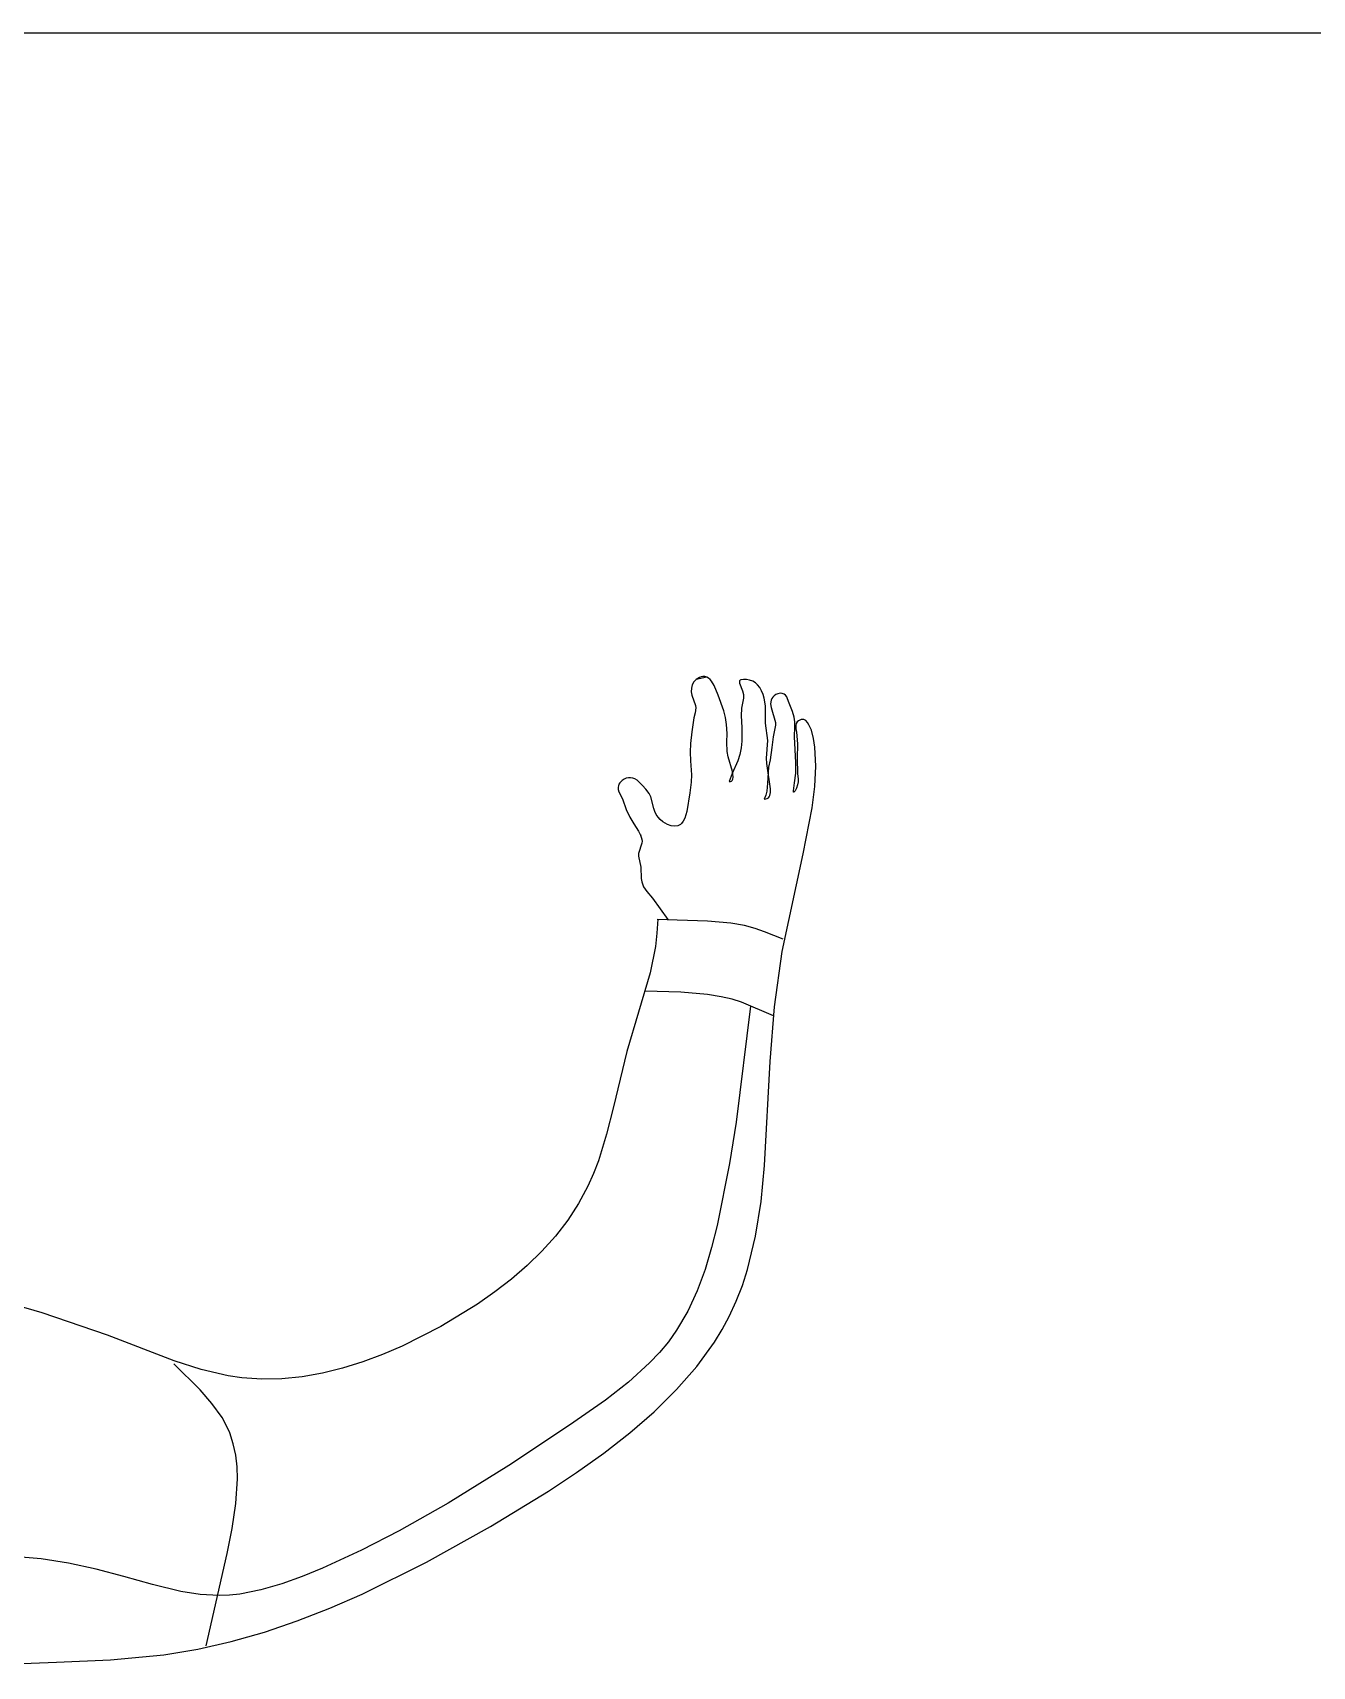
# Model space of a CAD drawing. Header units: metres. Extents: x 151 to 270, y 180 to 223.
# Drawn here: x 175.503 to 175.991, y 203.481 to 204.104 of the extents above; entities that cross this region are included whole.
import ezdxf

# ---------------------------------------------------------------- set-up
doc = ezdxf.new("R2010")
doc.units = ezdxf.units.M
doc.layers.add('1-AREA DE PRODUCCION', color=7, linetype='Continuous')

msp = doc.modelspace()

# ---------------------------------------------------------------- linework, layer by layer
at = {"layer": '1-AREA DE PRODUCCION', "color": 0}
msp.add_line((174.64007, 204.10371), (176.24007, 204.10371), dxfattribs=at)
at = {"layer": '1-AREA DE PRODUCCION', "color": 0, "lineweight": -2}
for p, q in [((175.75632, 203.85734), (175.75547, 203.85639)), ((175.75632, 203.85734), (175.75547, 203.85639)), ((175.7604, 203.85825), (175.75631, 203.85734)), ((175.7604, 203.85825), (175.75631, 203.85734)), ((175.75692, 203.85776), (175.75632, 203.85734)), ((175.75692, 203.85776), (175.75632, 203.85734)), ((175.75757, 203.85809), (175.75692, 203.85776)), ((175.75757, 203.85809), (175.75692, 203.85776)), ((175.75825, 203.85832), (175.75757, 203.85809)), ((175.75825, 203.85832), (175.75757, 203.85809)), ((175.75894, 203.85843), (175.75825, 203.85832)), ((175.75894, 203.85843), (175.75825, 203.85832)), ((175.75961, 203.85843), (175.75894, 203.85843)), ((175.75961, 203.85843), (175.75894, 203.85843)), ((175.76038, 203.85824), (175.75961, 203.85843)), ((175.76038, 203.85824), (175.75961, 203.85843)), ((175.76106, 203.85788), (175.76038, 203.85824)), ((175.76106, 203.85788), (175.76038, 203.85824)), ((175.76169, 203.85735), (175.76106, 203.85788)), ((175.76169, 203.85735), (175.76106, 203.85788)), ((175.76225, 203.85669), (175.76169, 203.85735)), ((175.76225, 203.85669), (175.76169, 203.85735)), ((175.7734, 203.85722), (175.77308, 203.85703)), ((175.7734, 203.85722), (175.77308, 203.85703)), ((175.77433, 203.85739), (175.7734, 203.85722)), ((175.77433, 203.85739), (175.7734, 203.85722)), ((175.77549, 203.85734), (175.77433, 203.85739)), ((175.77549, 203.85734), (175.77433, 203.85739)), ((175.77673, 203.85708), (175.77549, 203.85734)), ((175.77673, 203.85708), (175.77549, 203.85734)), ((175.77789, 203.85667), (175.77673, 203.85708)), ((175.77789, 203.85667), (175.77673, 203.85708)), ((175.75456, 203.85399), (175.75449, 203.85268)), ((175.75456, 203.85399), (175.75449, 203.85268)), ((175.75449, 203.85268), (175.75468, 203.8514)), ((175.75449, 203.85268), (175.75468, 203.8514)), ((175.75488, 203.85525), (175.75456, 203.85399)), ((175.75488, 203.85525), (175.75456, 203.85399)), ((175.75468, 203.8514), (175.75611, 203.84741)), ((175.75468, 203.8514), (175.75611, 203.84741)), ((175.75547, 203.85639), (175.75488, 203.85525)), ((175.75547, 203.85639), (175.75488, 203.85525)), ((175.76321, 203.85509), (175.76225, 203.85669)), ((175.76321, 203.85509), (175.76225, 203.85669)), ((175.76473, 203.8514), (175.76321, 203.85509)), ((175.76473, 203.8514), (175.76321, 203.85509)), ((175.76686, 203.84538), (175.76473, 203.8514)), ((175.76686, 203.84538), (175.76473, 203.8514)), ((175.77287, 203.85678), (175.7728, 203.85652)), ((175.77287, 203.85678), (175.7728, 203.85652)), ((175.7728, 203.85652), (175.77287, 203.85589)), ((175.7728, 203.85652), (175.77287, 203.85589)), ((175.77296, 203.85691), (175.77287, 203.85678)), ((175.77296, 203.85691), (175.77287, 203.85678)), ((175.77287, 203.85589), (175.77405, 203.853)), ((175.77287, 203.85589), (175.77405, 203.853)), ((175.77308, 203.85703), (175.77296, 203.85691)), ((175.77308, 203.85703), (175.77296, 203.85691)), ((175.77405, 203.853), (175.77434, 203.85159)), ((175.77405, 203.853), (175.77434, 203.85159)), ((175.77434, 203.85159), (175.77434, 203.85025)), ((175.77434, 203.85159), (175.77434, 203.85025)), ((175.77892, 203.85607), (175.77789, 203.85667)), ((175.77892, 203.85607), (175.77789, 203.85667)), ((175.77975, 203.85536), (175.77892, 203.85607)), ((175.77975, 203.85536), (175.77892, 203.85607)), ((175.7806, 203.85423), (175.77975, 203.85536)), ((175.7806, 203.85423), (175.77975, 203.85536)), ((175.78129, 203.85298), (175.7806, 203.85423)), ((175.78129, 203.85298), (175.7806, 203.85423)), ((175.78184, 203.85163), (175.78129, 203.85298)), ((175.78184, 203.85163), (175.78129, 203.85298)), ((175.78225, 203.85021), (175.78184, 203.85163)), ((175.78225, 203.85021), (175.78184, 203.85163)), ((175.78605, 203.85117), (175.78557, 203.85067)), ((175.78605, 203.85117), (175.78557, 203.85067)), ((175.78674, 203.85162), (175.78605, 203.85117)), ((175.78674, 203.85162), (175.78605, 203.85117)), ((175.78752, 203.85193), (175.78674, 203.85162)), ((175.78752, 203.85193), (175.78674, 203.85162)), ((175.78835, 203.85208), (175.78752, 203.85193)), ((175.78835, 203.85208), (175.78752, 203.85193)), ((175.78913, 203.85204), (175.78835, 203.85208)), ((175.78913, 203.85204), (175.78835, 203.85208)), ((175.78983, 203.85181), (175.78913, 203.85204)), ((175.78983, 203.85181), (175.78913, 203.85204)), ((175.79041, 203.85136), (175.78983, 203.85181)), ((175.79041, 203.85136), (175.78983, 203.85181)), ((175.79085, 203.85074), (175.79041, 203.85136)), ((175.79085, 203.85074), (175.79041, 203.85136)), ((175.75595, 203.84464), (175.75551, 203.84274)), ((175.75595, 203.84464), (175.75551, 203.84274)), ((175.75618, 203.84651), (175.75595, 203.84464)), ((175.75618, 203.84651), (175.75595, 203.84464)), ((175.75611, 203.84741), (175.75618, 203.84651)), ((175.75611, 203.84741), (175.75618, 203.84651)), ((175.7675, 203.84281), (175.76686, 203.84538)), ((175.7675, 203.84281), (175.76686, 203.84538)), ((175.77366, 203.8464), (175.77349, 203.84349)), ((175.77366, 203.8464), (175.77349, 203.84349)), ((175.77434, 203.85025), (175.77366, 203.8464)), ((175.77434, 203.85025), (175.77366, 203.8464)), ((175.78271, 203.84728), (175.78225, 203.85021)), ((175.78271, 203.84728), (175.78225, 203.85021)), ((175.78282, 203.84065), (175.78271, 203.84728)), ((175.78282, 203.84065), (175.78271, 203.84728)), ((175.78495, 203.84945), (175.78473, 203.84809)), ((175.78495, 203.84945), (175.78473, 203.84809)), ((175.78473, 203.84809), (175.78488, 203.84663)), ((175.78473, 203.84809), (175.78488, 203.84663)), ((175.78488, 203.84663), (175.78659, 203.841)), ((175.78488, 203.84663), (175.78659, 203.841)), ((175.7852, 203.85008), (175.78495, 203.84945)), ((175.7852, 203.85008), (175.78495, 203.84945)), ((175.78557, 203.85067), (175.7852, 203.85008)), ((175.78557, 203.85067), (175.7852, 203.85008)), ((175.79119, 203.85001), (175.79085, 203.85074)), ((175.79119, 203.85001), (175.79085, 203.85074)), ((175.79177, 203.84838), (175.79119, 203.85001)), ((175.79177, 203.84838), (175.79119, 203.85001)), ((175.79303, 203.8451), (175.79177, 203.84838)), ((175.79303, 203.8451), (175.79177, 203.84838)), ((175.79366, 203.84301), (175.79303, 203.8451)), ((175.79366, 203.84301), (175.79303, 203.8451)), ((175.75551, 203.84274), (175.75465, 203.83744)), ((175.75551, 203.84274), (175.75465, 203.83744)), ((175.76795, 203.84015), (175.7675, 203.84281)), ((175.76795, 203.84015), (175.7675, 203.84281)), ((175.76818, 203.83671), (175.76795, 203.84015)), ((175.76818, 203.83671), (175.76795, 203.84015)), ((175.77349, 203.84349), (175.77375, 203.83904)), ((175.77349, 203.84349), (175.77375, 203.83904)), ((175.77375, 203.83904), (175.77375, 203.83387)), ((175.77375, 203.83904), (175.77375, 203.83387)), ((175.78368, 203.83415), (175.78282, 203.84065)), ((175.78368, 203.83415), (175.78282, 203.84065)), ((175.78661, 203.83991), (175.78572, 203.83547)), ((175.78661, 203.83991), (175.78572, 203.83547)), ((175.78659, 203.841), (175.78661, 203.83991)), ((175.78659, 203.841), (175.78661, 203.83991)), ((175.79389, 203.84122), (175.79366, 203.84301)), ((175.79389, 203.84122), (175.79366, 203.84301)), ((175.79376, 203.83552), (175.79391, 203.83937)), ((175.79376, 203.83552), (175.79391, 203.83937)), ((175.79391, 203.83937), (175.79389, 203.84122)), ((175.79391, 203.83937), (175.79389, 203.84122)), ((175.79447, 203.84061), (175.7943, 203.83984)), ((175.79447, 203.84061), (175.7943, 203.83984)), ((175.7943, 203.83984), (175.79434, 203.83855)), ((175.7943, 203.83984), (175.79434, 203.83855)), ((175.79434, 203.83855), (175.79454, 203.83723)), ((175.79434, 203.83855), (175.79454, 203.83723)), ((175.79488, 203.84126), (175.79447, 203.84061)), ((175.79488, 203.84126), (175.79447, 203.84061)), ((175.79529, 203.8416), (175.79488, 203.84126)), ((175.79529, 203.8416), (175.79488, 203.84126)), ((175.79579, 203.84187), (175.79529, 203.8416)), ((175.79579, 203.84187), (175.79529, 203.8416)), ((175.79633, 203.84204), (175.79579, 203.84187)), ((175.79633, 203.84204), (175.79579, 203.84187)), ((175.79688, 203.84211), (175.79633, 203.84204)), ((175.79688, 203.84211), (175.79633, 203.84204)), ((175.79741, 203.84206), (175.79688, 203.84211)), ((175.79741, 203.84206), (175.79688, 203.84211)), ((175.79783, 203.84191), (175.79741, 203.84206)), ((175.79783, 203.84191), (175.79741, 203.84206)), ((175.79819, 203.84166), (175.79783, 203.84191)), ((175.79819, 203.84166), (175.79783, 203.84191)), ((175.79881, 203.84094), (175.79819, 203.84166)), ((175.79881, 203.84094), (175.79819, 203.84166)), ((175.7993, 203.84003), (175.79881, 203.84094)), ((175.7993, 203.84003), (175.79881, 203.84094)), ((175.80024, 203.83809), (175.7993, 203.84003)), ((175.80024, 203.83809), (175.7993, 203.84003)), ((175.75421, 203.83302), (175.75406, 203.82969)), ((175.75421, 203.83302), (175.75406, 203.82969)), ((175.75465, 203.83744), (175.75421, 203.83302)), ((175.75465, 203.83744), (175.75421, 203.83302)), ((175.76802, 203.83346), (175.76818, 203.83671)), ((175.76802, 203.83346), (175.76818, 203.83671)), ((175.76811, 203.82994), (175.76802, 203.83346)), ((175.76811, 203.82994), (175.76802, 203.83346)), ((175.77375, 203.83387), (175.77347, 203.83131)), ((175.77375, 203.83387), (175.77347, 203.83131)), ((175.78318, 203.82734), (175.78368, 203.83415)), ((175.78318, 203.82734), (175.78368, 203.83415)), ((175.78572, 203.83547), (175.78513, 203.83145)), ((175.78572, 203.83547), (175.78513, 203.83145)), ((175.79429, 203.82571), (175.79376, 203.83552)), ((175.79429, 203.82571), (175.79376, 203.83552)), ((175.79454, 203.83723), (175.79495, 203.83283)), ((175.79454, 203.83723), (175.79495, 203.83283)), ((175.79495, 203.83283), (175.79483, 203.82729)), ((175.79495, 203.83283), (175.79483, 203.82729)), ((175.80102, 203.83488), (175.80024, 203.83809)), ((175.80102, 203.83488), (175.80024, 203.83809)), ((175.80157, 203.83152), (175.80102, 203.83488)), ((175.80157, 203.83152), (175.80102, 203.83488)), ((175.75406, 203.82969), (175.75414, 203.82635)), ((175.75406, 203.82969), (175.75414, 203.82635)), ((175.75414, 203.82635), (175.75455, 203.82101)), ((175.75414, 203.82635), (175.75455, 203.82101)), ((175.76849, 203.82785), (175.76811, 203.82994)), ((175.76849, 203.82785), (175.76811, 203.82994)), ((175.77014, 203.82224), (175.76849, 203.82785)), ((175.77014, 203.82224), (175.76849, 203.82785)), ((175.77222, 203.82639), (175.77011, 203.82155)), ((175.77222, 203.82639), (175.77011, 203.82155)), ((175.77298, 203.82881), (175.77222, 203.82639)), ((175.77298, 203.82881), (175.77222, 203.82639)), ((175.77347, 203.83131), (175.77298, 203.82881)), ((175.77347, 203.83131), (175.77298, 203.82881)), ((175.78324, 203.82531), (175.78318, 203.82734)), ((175.78324, 203.82531), (175.78318, 203.82734)), ((175.78453, 203.82678), (175.78397, 203.82392)), ((175.78453, 203.82678), (175.78397, 203.82392)), ((175.78513, 203.83145), (175.78453, 203.82678)), ((175.78513, 203.83145), (175.78453, 203.82678)), ((175.79483, 203.82729), (175.79496, 203.82152)), ((175.79483, 203.82729), (175.79496, 203.82152)), ((175.80196, 203.82433), (175.80157, 203.83152)), ((175.80196, 203.82433), (175.80157, 203.83152)), ((175.73052, 203.81988), (175.72968, 203.81971)), ((175.73052, 203.81988), (175.72968, 203.81971)), ((175.73136, 203.8199), (175.73052, 203.81988)), ((175.73136, 203.8199), (175.73052, 203.81988)), ((175.73218, 203.81976), (175.73136, 203.8199)), ((175.73218, 203.81976), (175.73136, 203.8199)), ((175.73303, 203.81944), (175.73218, 203.81976)), ((175.73303, 203.81944), (175.73218, 203.81976)), ((175.75455, 203.82101), (175.7544, 203.81826)), ((175.75455, 203.82101), (175.7544, 203.81826)), ((175.77011, 203.82155), (175.76898, 203.81849)), ((175.77011, 203.82155), (175.76898, 203.81849)), ((175.77046, 203.82016), (175.77014, 203.82224)), ((175.77046, 203.82016), (175.77014, 203.82224)), ((175.77035, 203.81938), (175.77046, 203.82016)), ((175.77035, 203.81938), (175.77046, 203.82016)), ((175.78471, 203.81567), (175.78324, 203.82531)), ((175.78471, 203.81567), (175.78324, 203.82531)), ((175.78397, 203.82392), (175.78356, 203.81781)), ((175.78397, 203.82392), (175.78356, 203.81781)), ((175.79388, 203.81794), (175.79436, 203.82162)), ((175.79388, 203.81794), (175.79436, 203.82162)), ((175.79436, 203.82162), (175.79429, 203.82571)), ((175.79436, 203.82162), (175.79429, 203.82571)), ((175.79496, 203.82152), (175.79519, 203.8194)), ((175.79496, 203.82152), (175.79519, 203.8194)), ((175.80157, 203.81661), (175.80196, 203.82433)), ((175.80157, 203.81661), (175.80196, 203.82433)), ((175.7267, 203.81687), (175.72659, 203.81628)), ((175.7267, 203.81687), (175.72659, 203.81628)), ((175.72659, 203.81628), (175.72664, 203.81539)), ((175.72659, 203.81628), (175.72664, 203.81539)), ((175.72664, 203.81539), (175.72691, 203.8145)), ((175.72664, 203.81539), (175.72691, 203.8145)), ((175.72693, 203.81744), (175.7267, 203.81687)), ((175.72693, 203.81744), (175.7267, 203.81687)), ((175.72691, 203.8145), (175.72826, 203.81185)), ((175.72691, 203.8145), (175.72826, 203.81185)), ((175.72726, 203.81798), (175.72693, 203.81744)), ((175.72726, 203.81798), (175.72693, 203.81744)), ((175.72814, 203.81892), (175.72726, 203.81798)), ((175.72814, 203.81892), (175.72726, 203.81798)), ((175.72888, 203.81938), (175.72814, 203.81892)), ((175.72888, 203.81938), (175.72814, 203.81892)), ((175.72968, 203.81971), (175.72888, 203.81938)), ((175.72968, 203.81971), (175.72888, 203.81938)), ((175.73383, 203.81896), (175.73303, 203.81944)), ((175.73383, 203.81896), (175.73303, 203.81944)), ((175.73455, 203.81837), (175.73383, 203.81896)), ((175.73455, 203.81837), (175.73383, 203.81896)), ((175.73589, 203.81702), (175.73455, 203.81837)), ((175.73589, 203.81702), (175.73455, 203.81837)), ((175.73711, 203.81562), (175.73589, 203.81702)), ((175.73711, 203.81562), (175.73589, 203.81702)), ((175.73839, 203.81393), (175.73711, 203.81562)), ((175.73839, 203.81393), (175.73711, 203.81562)), ((175.73906, 203.8127), (175.73839, 203.81393)), ((175.73906, 203.8127), (175.73839, 203.81393)), ((175.75388, 203.81418), (175.75274, 203.80708)), ((175.75388, 203.81418), (175.75274, 203.80708)), ((175.7544, 203.81826), (175.75388, 203.81418)), ((175.7544, 203.81826), (175.75388, 203.81418)), ((175.76898, 203.81849), (175.7694, 203.81852)), ((175.76898, 203.81849), (175.7694, 203.81852)), ((175.7694, 203.81852), (175.76975, 203.81863)), ((175.7694, 203.81852), (175.76975, 203.81863)), ((175.76975, 203.81863), (175.77002, 203.81882)), ((175.76975, 203.81863), (175.77002, 203.81882)), ((175.77002, 203.81882), (175.77022, 203.81907)), ((175.77002, 203.81882), (175.77022, 203.81907)), ((175.77022, 203.81907), (175.77035, 203.81938)), ((175.77022, 203.81907), (175.77035, 203.81938)), ((175.78322, 203.81477), (175.78287, 203.81328)), ((175.78322, 203.81477), (175.78287, 203.81328)), ((175.78356, 203.81781), (175.78322, 203.81477)), ((175.78356, 203.81781), (175.78322, 203.81477)), ((175.78443, 203.81311), (175.78469, 203.81425)), ((175.78443, 203.81311), (175.78469, 203.81425)), ((175.78469, 203.81425), (175.78471, 203.81567)), ((175.78469, 203.81425), (175.78471, 203.81567)), ((175.79338, 203.81499), (175.79388, 203.81794)), ((175.79338, 203.81499), (175.79388, 203.81794)), ((175.7934, 203.8145), (175.79338, 203.81499)), ((175.7934, 203.8145), (175.79338, 203.81499)), ((175.79343, 203.81444), (175.7934, 203.8145)), ((175.79343, 203.81444), (175.7934, 203.8145)), ((175.79345, 203.81442), (175.79343, 203.81444)), ((175.79345, 203.81442), (175.79343, 203.81444)), ((175.79347, 203.8144), (175.79345, 203.81442)), ((175.79347, 203.8144), (175.79345, 203.81442)), ((175.79349, 203.8144), (175.79347, 203.8144)), ((175.79349, 203.8144), (175.79347, 203.8144)), ((175.79352, 203.8144), (175.79349, 203.8144)), ((175.79352, 203.8144), (175.79349, 203.8144)), ((175.79355, 203.81441), (175.79352, 203.8144)), ((175.79355, 203.81441), (175.79352, 203.8144)), ((175.79404, 203.81498), (175.79355, 203.81441)), ((175.79404, 203.81498), (175.79355, 203.81441)), ((175.79459, 203.81598), (175.79404, 203.81498)), ((175.79459, 203.81598), (175.79404, 203.81498)), ((175.79502, 203.81718), (175.79459, 203.81598)), ((175.79502, 203.81718), (175.79459, 203.81598)), ((175.79519, 203.81831), (175.79502, 203.81718)), ((175.79519, 203.81831), (175.79502, 203.81718)), ((175.79519, 203.8194), (175.79519, 203.81831)), ((175.79519, 203.8194), (175.79519, 203.81831)), ((175.80054, 203.80842), (175.80157, 203.81661)), ((175.80054, 203.80842), (175.80157, 203.81661)), ((175.72826, 203.81185), (175.72967, 203.80779)), ((175.72826, 203.81185), (175.72967, 203.80779)), ((175.72967, 203.80779), (175.7311, 203.80488)), ((175.72967, 203.80779), (175.7311, 203.80488)), ((175.74022, 203.80822), (175.73906, 203.8127)), ((175.74022, 203.80822), (175.73906, 203.8127)), ((175.74061, 203.80705), (175.74022, 203.80822)), ((175.74061, 203.80705), (175.74022, 203.80822)), ((175.78287, 203.81328), (175.78232, 203.81181)), ((175.78287, 203.81328), (175.78232, 203.81181)), ((175.78232, 203.81181), (175.78294, 203.81185)), ((175.78232, 203.81181), (175.78294, 203.81185)), ((175.78294, 203.81185), (175.78346, 203.81202)), ((175.78294, 203.81185), (175.78346, 203.81202)), ((175.78346, 203.81202), (175.78387, 203.81228)), ((175.78346, 203.81202), (175.78387, 203.81228)), ((175.78387, 203.81228), (175.78419, 203.81265)), ((175.78387, 203.81228), (175.78419, 203.81265)), ((175.78419, 203.81265), (175.78443, 203.81311)), ((175.78419, 203.81265), (175.78443, 203.81311)), ((175.79714, 203.79095), (175.80054, 203.80842)), ((175.79714, 203.79095), (175.80054, 203.80842)), ((175.7311, 203.80488), (175.73257, 203.80239)), ((175.7311, 203.80488), (175.73257, 203.80239)), ((175.73257, 203.80239), (175.73442, 203.79953)), ((175.73257, 203.80239), (175.73442, 203.79953)), ((175.74114, 203.80594), (175.74061, 203.80705)), ((175.74114, 203.80594), (175.74061, 203.80705)), ((175.74181, 203.8049), (175.74114, 203.80594)), ((175.74181, 203.8049), (175.74114, 203.80594)), ((175.74263, 203.80395), (175.74181, 203.8049)), ((175.74263, 203.80395), (175.74181, 203.8049)), ((175.74362, 203.8031), (175.74263, 203.80395)), ((175.74362, 203.8031), (175.74263, 203.80395)), ((175.74547, 203.80206), (175.74362, 203.8031)), ((175.74547, 203.80206), (175.74362, 203.8031)), ((175.7468, 203.80162), (175.74547, 203.80206)), ((175.7468, 203.80162), (175.74547, 203.80206)), ((175.74812, 203.80145), (175.7468, 203.80162)), ((175.74812, 203.80145), (175.7468, 203.80162)), ((175.74932, 203.8016), (175.74812, 203.80145)), ((175.74932, 203.8016), (175.74812, 203.80145)), ((175.74986, 203.80181), (175.74932, 203.8016)), ((175.74986, 203.80181), (175.74932, 203.8016)), ((175.75032, 203.8021), (175.74986, 203.80181)), ((175.75032, 203.8021), (175.74986, 203.80181)), ((175.75073, 203.80247), (175.75032, 203.8021)), ((175.75073, 203.80247), (175.75032, 203.8021)), ((175.75143, 203.80342), (175.75073, 203.80247)), ((175.75143, 203.80342), (175.75073, 203.80247)), ((175.75197, 203.80455), (175.75143, 203.80342)), ((175.75197, 203.80455), (175.75143, 203.80342)), ((175.75274, 203.80708), (175.75197, 203.80455)), ((175.75274, 203.80708), (175.75197, 203.80455)), ((175.73567, 203.79506), (175.73433, 203.79106)), ((175.73567, 203.79506), (175.73433, 203.79106)), ((175.73442, 203.79953), (175.73519, 203.79805)), ((175.73442, 203.79953), (175.73519, 203.79805)), ((175.73507, 203.79834), (175.73567, 203.79616)), ((175.73507, 203.79834), (175.73567, 203.79616)), ((175.73519, 203.79805), (175.73565, 203.79656)), ((175.73519, 203.79805), (175.73565, 203.79656)), ((175.73565, 203.79656), (175.73573, 203.79581)), ((175.73565, 203.79656), (175.73573, 203.79581)), ((175.73573, 203.79581), (175.73567, 203.79506)), ((175.73573, 203.79581), (175.73567, 203.79506)), ((175.73433, 203.79106), (175.73431, 203.79005)), ((175.73433, 203.79106), (175.73431, 203.79005)), ((175.73431, 203.79005), (175.73522, 203.78592)), ((175.73431, 203.79005), (175.73522, 203.78592)), ((175.78907, 203.75374), (175.79714, 203.79095)), ((175.78907, 203.75374), (175.79714, 203.79095)), ((175.73522, 203.78592), (175.73538, 203.78153)), ((175.73522, 203.78592), (175.73538, 203.78153)), ((175.73538, 203.78153), (175.73561, 203.78021)), ((175.73538, 203.78153), (175.73561, 203.78021)), ((175.73561, 203.78021), (175.73632, 203.77833)), ((175.73561, 203.78021), (175.73632, 203.77833)), ((175.73632, 203.77833), (175.73755, 203.77653)), ((175.73632, 203.77833), (175.73755, 203.77653)), ((175.73755, 203.77653), (175.73974, 203.77409)), ((175.73755, 203.77653), (175.73974, 203.77409)), ((175.73974, 203.77409), (175.74561, 203.76595)), ((175.73974, 203.77409), (175.74561, 203.76595)), ((175.74169, 203.76599), (175.74141, 203.76078)), ((175.74169, 203.76599), (175.74141, 203.76078)), ((175.76067, 203.76535), (175.74153, 203.76586)), ((175.76067, 203.76535), (175.74153, 203.76586)), ((175.76953, 203.76452), (175.76067, 203.76535)), ((175.76953, 203.76452), (175.76067, 203.76535)), ((175.77473, 203.76362), (175.76953, 203.76452)), ((175.77473, 203.76362), (175.76953, 203.76452)), ((175.74141, 203.76078), (175.74079, 203.75565)), ((175.74141, 203.76078), (175.74079, 203.75565)), ((175.77887, 203.76251), (175.77473, 203.76362)), ((175.77887, 203.76251), (175.77473, 203.76362)), ((175.78242, 203.76124), (175.77887, 203.76251)), ((175.78242, 203.76124), (175.77887, 203.76251)), ((175.78946, 203.75841), (175.78242, 203.76124)), ((175.78946, 203.75841), (175.78242, 203.76124)), ((175.74079, 203.75565), (175.73876, 203.74555)), ((175.74079, 203.75565), (175.73876, 203.74555)), ((175.7862, 203.7326), (175.78907, 203.75374)), ((175.7862, 203.7326), (175.78907, 203.75374)), ((175.73876, 203.74555), (175.72992, 203.7156)), ((175.73876, 203.74555), (175.72992, 203.7156)), ((175.75055, 203.73823), (175.73689, 203.73868)), ((175.75055, 203.73823), (175.73689, 203.73868)), ((175.76067, 203.73734), (175.75055, 203.73823)), ((175.76067, 203.73734), (175.75055, 203.73823)), ((175.76586, 203.73653), (175.76067, 203.73734)), ((175.76586, 203.73653), (175.76067, 203.73734)), ((175.77011, 203.73556), (175.76586, 203.73653)), ((175.77011, 203.73556), (175.76586, 203.73653)), ((175.77364, 203.73447), (175.77011, 203.73556)), ((175.77364, 203.73447), (175.77011, 203.73556)), ((175.77706, 203.73297), (175.77156, 203.68872)), ((175.77706, 203.73297), (175.77156, 203.68872)), ((175.78585, 203.72921), (175.77364, 203.73447)), ((175.78585, 203.72921), (175.77364, 203.73447)), ((175.7846, 203.71189), (175.7862, 203.7326)), ((175.7846, 203.71189), (175.7862, 203.7326)), ((175.72992, 203.7156), (175.72479, 203.69458)), ((175.72992, 203.7156), (175.72479, 203.69458)), ((175.7824, 203.67224), (175.7846, 203.71189)), ((175.7824, 203.67224), (175.7846, 203.71189)), ((175.72479, 203.69458), (175.72218, 203.68417)), ((175.72479, 203.69458), (175.72218, 203.68417)), ((175.72218, 203.68417), (175.71907, 203.67404)), ((175.72218, 203.68417), (175.71907, 203.67404)), ((175.77156, 203.68872), (175.76909, 203.67298)), ((175.77156, 203.68872), (175.76909, 203.67298)), ((175.71907, 203.67404), (175.71721, 203.66913)), ((175.71907, 203.67404), (175.71721, 203.66913)), ((175.76909, 203.67298), (175.76435, 203.6494)), ((175.76909, 203.67298), (175.76435, 203.6494)), ((175.78106, 203.65856), (175.7824, 203.67224)), ((175.78106, 203.65856), (175.7824, 203.67224)), ((175.7151, 203.66436), (175.71153, 203.6577)), ((175.7151, 203.66436), (175.71153, 203.6577)), ((175.71721, 203.66913), (175.7151, 203.66436)), ((175.71721, 203.66913), (175.7151, 203.66436)), ((175.779, 203.64535), (175.78106, 203.65856)), ((175.779, 203.64535), (175.78106, 203.65856)), ((175.71153, 203.6577), (175.70738, 203.65135)), ((175.71153, 203.6577), (175.70738, 203.65135)), ((175.70738, 203.65135), (175.70269, 203.64531)), ((175.70738, 203.65135), (175.70269, 203.64531)), ((175.76435, 203.6494), (175.76221, 203.64097)), ((175.76435, 203.6494), (175.76221, 203.64097)), ((175.69752, 203.63956), (175.69191, 203.63411)), ((175.69752, 203.63956), (175.69191, 203.63411)), ((175.70269, 203.64531), (175.69752, 203.63956)), ((175.70269, 203.64531), (175.69752, 203.63956)), ((175.76221, 203.64097), (175.75973, 203.63264)), ((175.76221, 203.64097), (175.75973, 203.63264)), ((175.77595, 203.63265), (175.779, 203.64535)), ((175.77595, 203.63265), (175.779, 203.64535)), ((175.69191, 203.63411), (175.68592, 203.62894)), ((175.69191, 203.63411), (175.68592, 203.62894)), ((175.50707, 203.61604), (175.46948, 203.62719)), ((175.50707, 203.61604), (175.46948, 203.62719)), ((175.68592, 203.62894), (175.67959, 203.62405)), ((175.68592, 203.62894), (175.67959, 203.62405)), ((175.75973, 203.63264), (175.75676, 203.62454)), ((175.75973, 203.63264), (175.75676, 203.62454)), ((175.77398, 203.62651), (175.77595, 203.63265)), ((175.77398, 203.62651), (175.77595, 203.63265)), ((175.67959, 203.62405), (175.67298, 203.61943)), ((175.67959, 203.62405), (175.67298, 203.61943)), ((175.75676, 203.62454), (175.75319, 203.61677)), ((175.75676, 203.62454), (175.75319, 203.61677)), ((175.77165, 203.62051), (175.77398, 203.62651)), ((175.77165, 203.62051), (175.77398, 203.62651)), ((175.53204, 203.60755), (175.50707, 203.61604)), ((175.53204, 203.60755), (175.50707, 203.61604)), ((175.67298, 203.61943), (175.65907, 203.61096)), ((175.67298, 203.61943), (175.65907, 203.61096)), ((175.75319, 203.61677), (175.74891, 203.60948)), ((175.75319, 203.61677), (175.74891, 203.60948)), ((175.76629, 203.60976), (175.76894, 203.61467)), ((175.76629, 203.60976), (175.76894, 203.61467)), ((175.76894, 203.61467), (175.77165, 203.62051)), ((175.76894, 203.61467), (175.77165, 203.62051)), ((175.65907, 203.61096), (175.64437, 203.60346)), ((175.65907, 203.61096), (175.64437, 203.60346)), ((175.74891, 203.60948), (175.74577, 203.60512)), ((175.74891, 203.60948), (175.74577, 203.60512)), ((175.76333, 203.60497), (175.76629, 203.60976)), ((175.76333, 203.60497), (175.76629, 203.60976)), ((175.55745, 203.59783), (175.53204, 203.60755)), ((175.55745, 203.59783), (175.53204, 203.60755)), ((175.64437, 203.60346), (175.63686, 203.60022)), ((175.64437, 203.60346), (175.63686, 203.60022)), ((175.74577, 203.60512), (175.74232, 203.60098)), ((175.74577, 203.60512), (175.74232, 203.60098)), ((175.75661, 203.5957), (175.76333, 203.60497)), ((175.75661, 203.5957), (175.76333, 203.60497)), ((175.56736, 203.58676), (175.55727, 203.59664)), ((175.56736, 203.58676), (175.55727, 203.59664)), ((175.56768, 203.59454), (175.55745, 203.59783)), ((175.56768, 203.59454), (175.55745, 203.59783)), ((175.62926, 203.59738), (175.62161, 203.59498)), ((175.62926, 203.59738), (175.62161, 203.59498)), ((175.63686, 203.60022), (175.62926, 203.59738)), ((175.63686, 203.60022), (175.62926, 203.59738)), ((175.7386, 203.59704), (175.7305, 203.58968)), ((175.7386, 203.59704), (175.7305, 203.58968)), ((175.74232, 203.60098), (175.7386, 203.59704)), ((175.74232, 203.60098), (175.7386, 203.59704)), ((175.57797, 203.59212), (175.56768, 203.59454)), ((175.57797, 203.59212), (175.56768, 203.59454)), ((175.58317, 203.59134), (175.57797, 203.59212)), ((175.58317, 203.59134), (175.57797, 203.59212)), ((175.59081, 203.59079), (175.58317, 203.59134)), ((175.59081, 203.59079), (175.58317, 203.59134)), ((175.59849, 203.59093), (175.59081, 203.59079)), ((175.59849, 203.59093), (175.59081, 203.59079)), ((175.6062, 203.5917), (175.59849, 203.59093)), ((175.6062, 203.5917), (175.59849, 203.59093)), ((175.61392, 203.59307), (175.6062, 203.5917)), ((175.61392, 203.59307), (175.6062, 203.5917)), ((175.62161, 203.59498), (175.61392, 203.59307)), ((175.62161, 203.59498), (175.61392, 203.59307)), ((175.7305, 203.58968), (175.72176, 203.58285)), ((175.7305, 203.58968), (175.72176, 203.58285)), ((175.74891, 203.58686), (175.75661, 203.5957)), ((175.74891, 203.58686), (175.75661, 203.5957)), ((175.57184, 203.5816), (175.56736, 203.58676)), ((175.57184, 203.5816), (175.56736, 203.58676)), ((175.74035, 203.57842), (175.74891, 203.58686)), ((175.74035, 203.57842), (175.74891, 203.58686)), ((175.57566, 203.57618), (175.57184, 203.5816)), ((175.57566, 203.57618), (175.57184, 203.5816)), ((175.72176, 203.58285), (175.70805, 203.57327)), ((175.72176, 203.58285), (175.70805, 203.57327)), ((175.73106, 203.57035), (175.74035, 203.57842)), ((175.73106, 203.57035), (175.74035, 203.57842)), ((175.57725, 203.57334), (175.57566, 203.57618)), ((175.57725, 203.57334), (175.57566, 203.57618)), ((175.57859, 203.57041), (175.57725, 203.57334)), ((175.57859, 203.57041), (175.57725, 203.57334)), ((175.70805, 203.57327), (175.68501, 203.558)), ((175.70805, 203.57327), (175.68501, 203.558)), ((175.57997, 203.56626), (175.57859, 203.57041)), ((175.57997, 203.56626), (175.57859, 203.57041)), ((175.5809, 203.56194), (175.57997, 203.56626)), ((175.5809, 203.56194), (175.57997, 203.56626)), ((175.72116, 203.56262), (175.73106, 203.57035)), ((175.72116, 203.56262), (175.73106, 203.57035)), ((175.5814, 203.55748), (175.5809, 203.56194)), ((175.5814, 203.55748), (175.5809, 203.56194)), ((175.71078, 203.55523), (175.72116, 203.56262)), ((175.71078, 203.55523), (175.72116, 203.56262)), ((175.58095, 203.54349), (175.58155, 203.55289)), ((175.58095, 203.54349), (175.58155, 203.55289)), ((175.58155, 203.55289), (175.5814, 203.55748)), ((175.58155, 203.55289), (175.5814, 203.55748)), ((175.68501, 203.558), (175.66185, 203.54364)), ((175.68501, 203.558), (175.66185, 203.54364)), ((175.70005, 203.54813), (175.71078, 203.55523)), ((175.70005, 203.54813), (175.71078, 203.55523)), ((175.67803, 203.53473), (175.70005, 203.54813)), ((175.67803, 203.53473), (175.70005, 203.54813)), ((175.5795, 203.53394), (175.58095, 203.54349)), ((175.5795, 203.53394), (175.58095, 203.54349)), ((175.66185, 203.54364), (175.64321, 203.53311)), ((175.66185, 203.54364), (175.64321, 203.53311)), ((175.57761, 203.52448), (175.5795, 203.53394)), ((175.57761, 203.52448), (175.5795, 203.53394)), ((175.65359, 203.52107), (175.67803, 203.53473)), ((175.65359, 203.52107), (175.67803, 203.53473)), ((175.64321, 203.53311), (175.62881, 203.52574)), ((175.64321, 203.53311), (175.62881, 203.52574)), ((175.50668, 203.52245), (175.49612, 203.52332)), ((175.50668, 203.52245), (175.49612, 203.52332)), ((175.51722, 203.52076), (175.50668, 203.52245)), ((175.51722, 203.52076), (175.50668, 203.52245)), ((175.56956, 203.48922), (175.57761, 203.52448)), ((175.56956, 203.48922), (175.57761, 203.52448)), ((175.62881, 203.52574), (175.61394, 203.51888)), ((175.62881, 203.52574), (175.61394, 203.51888)), ((175.62908, 203.50893), (175.65359, 203.52107)), ((175.62908, 203.50893), (175.65359, 203.52107)), ((175.52774, 203.51844), (175.51722, 203.52076)), ((175.52774, 203.51844), (175.51722, 203.52076)), ((175.53823, 203.51567), (175.52774, 203.51844)), ((175.53823, 203.51567), (175.52774, 203.51844)), ((175.54913, 203.5126), (175.53823, 203.51567)), ((175.54913, 203.5126), (175.53823, 203.51567)), ((175.60622, 203.51568), (175.5984, 203.51284)), ((175.60622, 203.51568), (175.5984, 203.51284)), ((175.61394, 203.51888), (175.60622, 203.51568)), ((175.61394, 203.51888), (175.60622, 203.51568)), ((175.56002, 203.50997), (175.54913, 203.5126)), ((175.56002, 203.50997), (175.54913, 203.5126)), ((175.56727, 203.50883), (175.56002, 203.50997)), ((175.56727, 203.50883), (175.56002, 203.50997)), ((175.57453, 203.50842), (175.56727, 203.50883)), ((175.57453, 203.50842), (175.56727, 203.50883)), ((175.58251, 203.509), (175.57852, 203.50858)), ((175.58251, 203.509), (175.57852, 203.50858)), ((175.59048, 203.51054), (175.58251, 203.509)), ((175.59048, 203.51054), (175.58251, 203.509)), ((175.5984, 203.51284), (175.59048, 203.51054)), ((175.5984, 203.51284), (175.59048, 203.51054)), ((175.61676, 203.50357), (175.62908, 203.50893)), ((175.61676, 203.50357), (175.62908, 203.50893)), ((175.57852, 203.50858), (175.57453, 203.50842)), ((175.57852, 203.50858), (175.57453, 203.50842)), ((175.60435, 203.49874), (175.61676, 203.50357)), ((175.60435, 203.49874), (175.61676, 203.50357)), ((175.59184, 203.4945), (175.60435, 203.49874)), ((175.59184, 203.4945), (175.60435, 203.49874)), ((175.56642, 203.48799), (175.5792, 203.49089)), ((175.56642, 203.48799), (175.5792, 203.49089)), ((175.5792, 203.49089), (175.59184, 203.4945)), ((175.5792, 203.49089), (175.59184, 203.4945)), ((175.51253, 203.48307), (175.53314, 203.4839)), ((175.51253, 203.48307), (175.53314, 203.4839)), ((175.53314, 203.4839), (175.55347, 203.48582)), ((175.53314, 203.4839), (175.55347, 203.48582)), ((175.55347, 203.48582), (175.56642, 203.48799)), ((175.55347, 203.48582), (175.56642, 203.48799)), ((175.47103, 203.48146), (175.51253, 203.48307)), ((175.47103, 203.48146), (175.51253, 203.48307))]:
    msp.add_line(p, q, dxfattribs=at)

doc.saveas('drawing.dxf')
